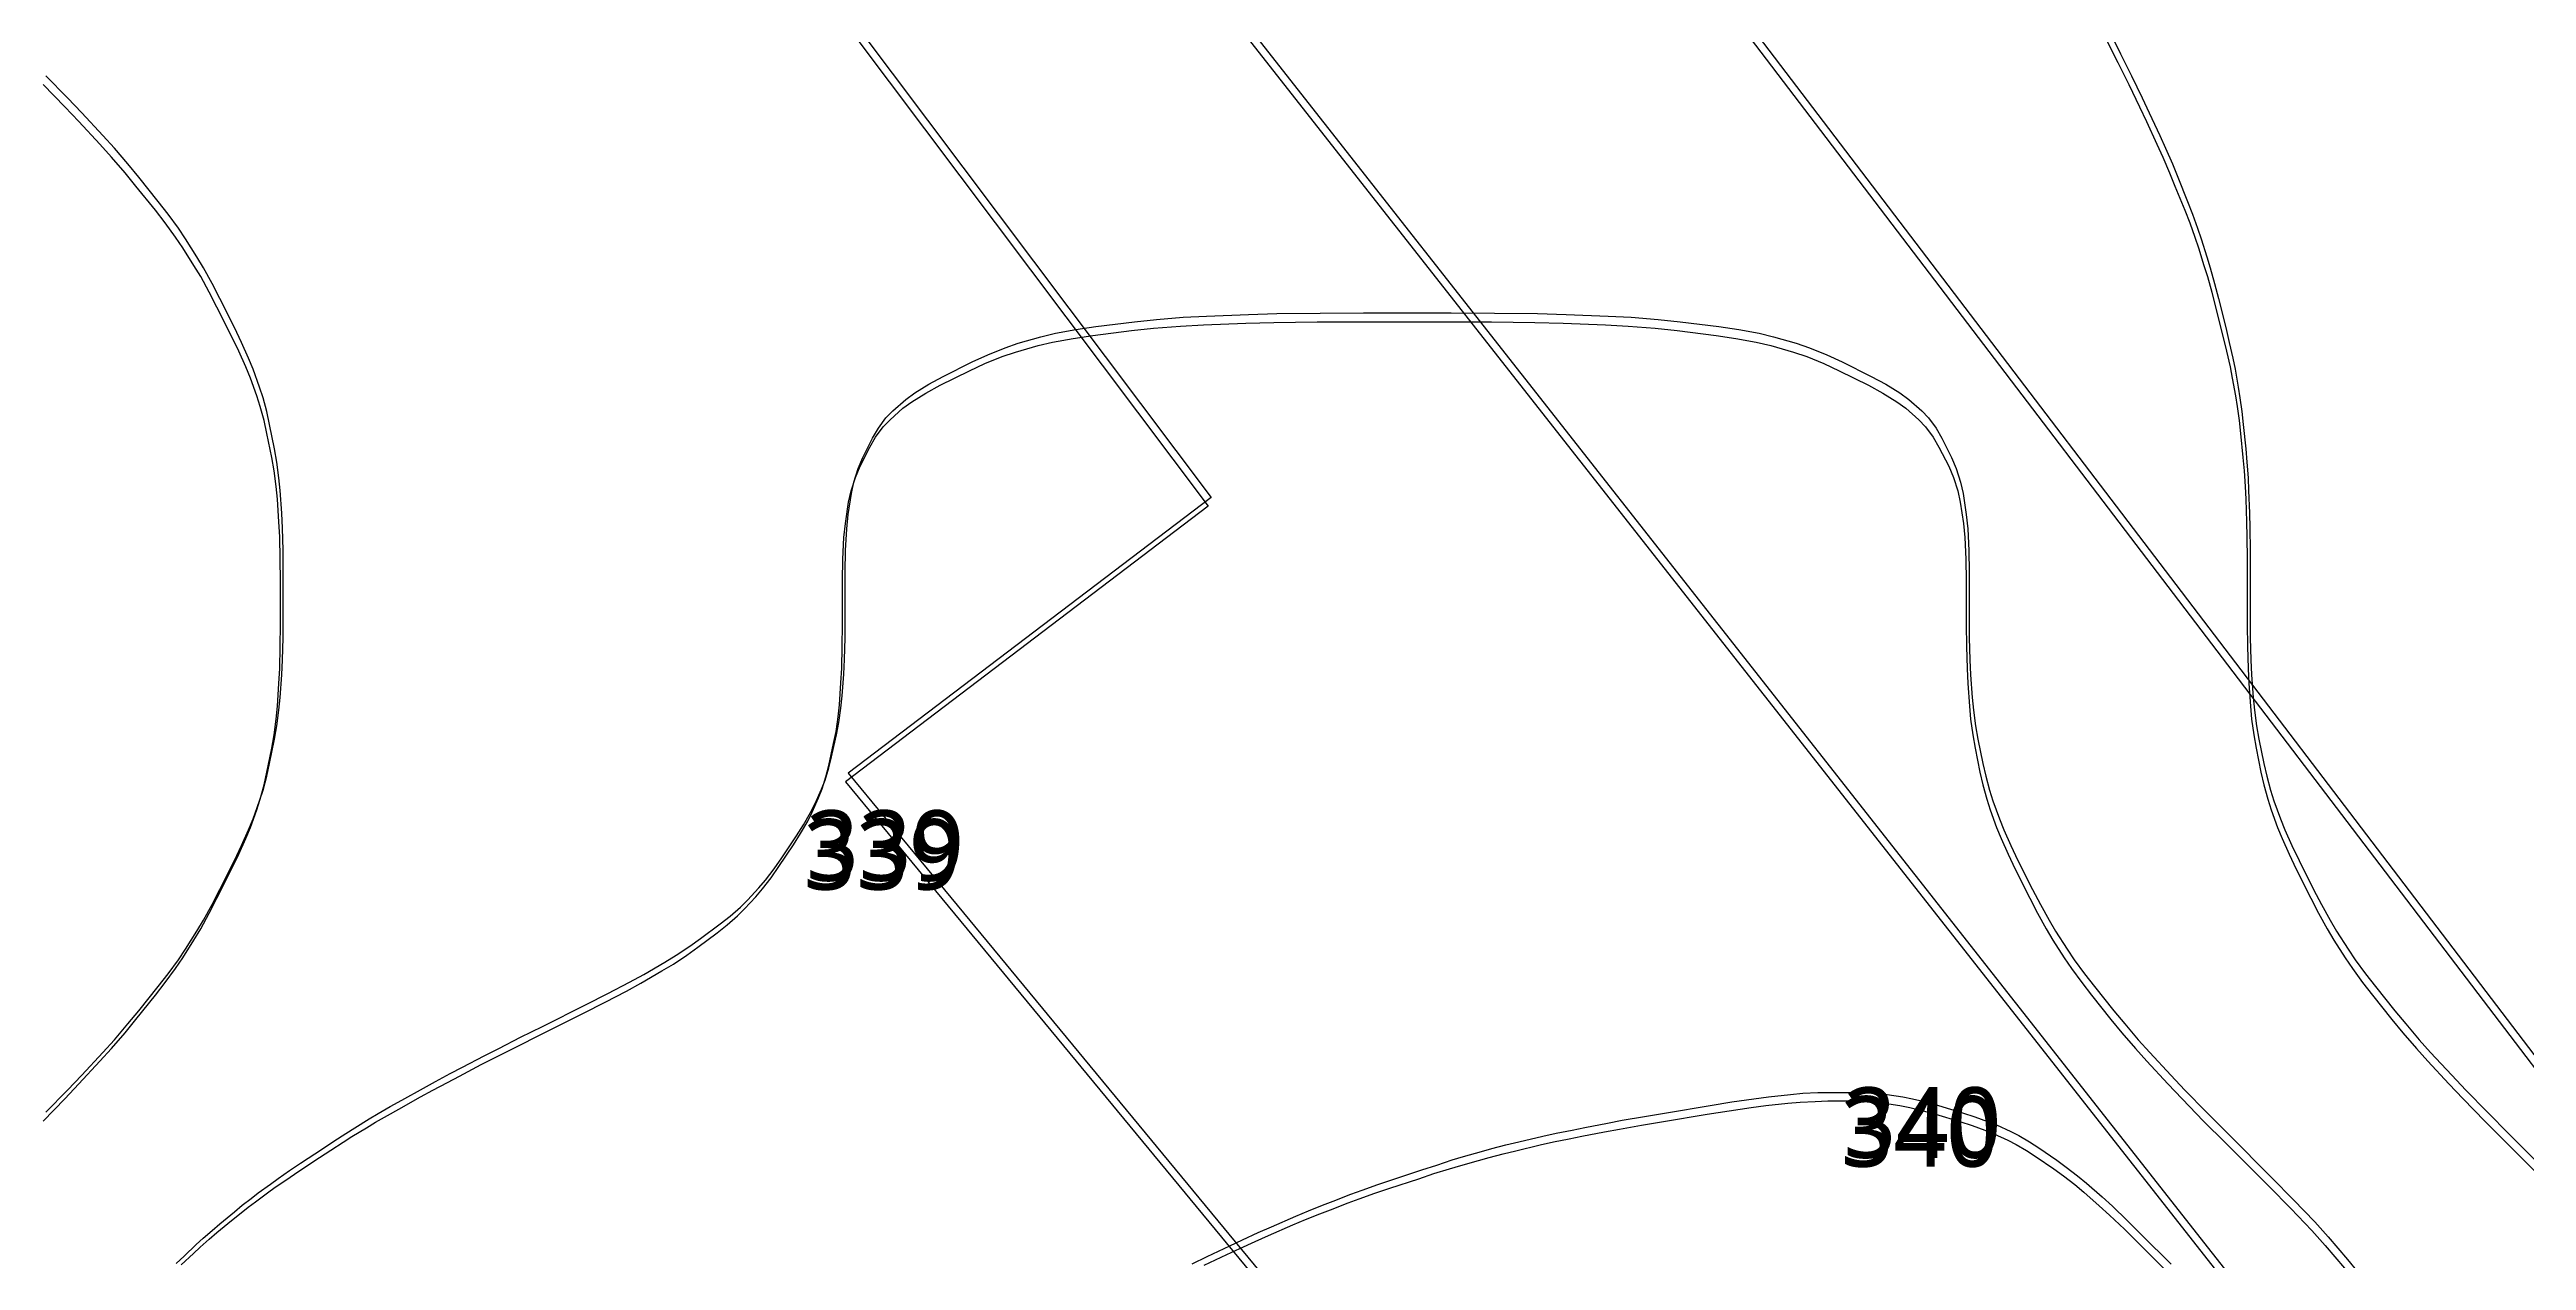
# Model space of a CAD drawing. Header units: metres. Extents: x -1097 to 1588, y -185 to 884.
# Drawn here: x 334.2 to 466.5, y 588.8 to 653.5 of the extents above; entities that cross this region are included whole.
import ezdxf

# ---------------------------------------------------------------- set-up
doc = ezdxf.new("R2010")
doc.units = ezdxf.units.M
for name, color, linetype in [('TERRENO', 188, 'Continuous'), ('VG', 7, 'Continuous'), ('VISTA LEJOS', 7, 'Continuous')]:
    doc.layers.add(name, color=color, linetype=linetype)

msp = doc.modelspace()

# ---------------------------------------------------------------- linework, layer by layer
at = {"layer": 'TERRENO'}
for points in [[(307.44, 769.54), (465.21, 568.8)], [(443.48, 655.1), (444.65, 652.77), (445.23, 651.6), (445.8, 650.42), (446.18, 649.62), (446.74, 648.41), (447.05, 647.73), (447.41, 646.89), (447.7, 646.18), (448.22, 644.89), (448.49, 644.21), (448.76, 643.46), (448.95, 642.89), (449.25, 641.94), (449.43, 641.35), (449.66, 640.51), (449.87, 639.71), (450.26, 638.16), (450.45, 637.36), (450.64, 636.53), (450.76, 635.93), (450.93, 634.98), (451.02, 634.41), (451.12, 633.67), (451.2, 632.98), (451.33, 631.69), (451.39, 630.98), (451.45, 630.14), (451.48, 629.46), (451.52, 628.25), (451.54, 627.45), (451.56, 626.27), (451.56, 625.1), (451.56, 622.77), (451.57, 621.6), (451.6, 620.42), (451.64, 619.62), (451.73, 618.41), (451.79, 617.73), (451.91, 616.89), (452.03, 616.18), (452.29, 614.89), (452.45, 614.21), (452.65, 613.46), (452.83, 612.89), (453.18, 611.94), (453.42, 611.35), (453.79, 610.51), (454.17, 609.71), (454.95, 608.16), (455.36, 607.36), (455.83, 606.53), (456.18, 605.93), (456.79, 604.98), (457.17, 604.41), (457.72, 603.66), (458.24, 602.98), (459.28, 601.69), (459.87, 600.98), (460.59, 600.14), (461.2, 599.46), (462.32, 598.25), (463.08, 597.45), (464.24, 596.27), (465.4, 595.1), (467.73, 592.77)], [(333.89, 596.27), (335.04, 597.45), (335.8, 598.25), (336.92, 599.46), (337.54, 600.14), (338.26, 600.98), (338.84, 601.69), (339.88, 602.98), (340.41, 603.66), (340.95, 604.41), (341.34, 604.98), (341.94, 605.93), (342.3, 606.53), (342.76, 607.36), (343.17, 608.16), (343.95, 609.71), (344.33, 610.51), (344.71, 611.35), (344.95, 611.94), (345.29, 612.89), (345.48, 613.46), (345.68, 614.21), (345.83, 614.89), (346.09, 616.18), (346.22, 616.89), (346.33, 617.73), (346.4, 618.41), (346.48, 619.62), (346.52, 620.42), (346.55, 621.6), (346.56, 622.77), (346.56, 625.1), (346.55, 626.27), (346.52, 627.45), (346.48, 628.25), (346.4, 629.46), (346.33, 630.14), (346.22, 630.98), (346.09, 631.69), (345.83, 632.98), (345.68, 633.67), (345.48, 634.41), (345.29, 634.98), (344.95, 635.93), (344.71, 636.53), (344.33, 637.36), (343.95, 638.16), (343.17, 639.71), (342.76, 640.51), (342.3, 641.35), (341.94, 641.94), (341.34, 642.89), (340.95, 643.46), (340.41, 644.21), (339.88, 644.89), (338.84, 646.18), (338.26, 646.89), (337.54, 647.73), (336.92, 648.41), (335.8, 649.62), (335.04, 650.42), (333.89, 651.6)], [(341.26, 588.59), (341.91, 589.2), (342.28, 589.54), (342.75, 589.96), (343.17, 590.31), (343.95, 590.96), (344.37, 591.3), (344.84, 591.67), (345.22, 591.96), (345.87, 592.43), (346.28, 592.73), (346.89, 593.15), (347.48, 593.55), (348.64, 594.32), (349.25, 594.72), (349.9, 595.14), (350.37, 595.44), (351.15, 595.91), (351.63, 596.2), (352.27, 596.57), (352.88, 596.91), (354.04, 597.56), (354.69, 597.91), (355.47, 598.33), (356.12, 598.67), (357.28, 599.28), (358.06, 599.68), (359.23, 600.27), (360.39, 600.85), (362.73, 602.02), (363.89, 602.61), (365.04, 603.21), (365.8, 603.63), (366.92, 604.28), (367.54, 604.65), (368.26, 605.13), (368.84, 605.55), (369.88, 606.32), (370.41, 606.74), (370.96, 607.22), (371.34, 607.59), (371.94, 608.24), (372.3, 608.66), (372.76, 609.26), (373.17, 609.85), (373.95, 611.02), (374.33, 611.62), (374.71, 612.27), (374.95, 612.75), (375.29, 613.52), (375.48, 614), (375.68, 614.65), (375.83, 615.25), (376.09, 616.42), (376.22, 617.07), (376.33, 617.84), (376.4, 618.49), (376.48, 619.66), (376.52, 620.44), (376.55, 621.6), (376.56, 622.77), (376.56, 625.1), (376.58, 626.26), (376.64, 627.42), (376.72, 628.17), (376.89, 629.3), (377.02, 629.91), (377.25, 630.63), (377.5, 631.22), (378.02, 632.25), (378.33, 632.78), (378.73, 633.33), (379.1, 633.71), (379.79, 634.32), (380.27, 634.67), (381.02, 635.13), (381.78, 635.55), (383.34, 636.32), (384.16, 636.71), (385.09, 637.08), (385.8, 637.32), (387.01, 637.67), (387.77, 637.85), (388.87, 638.05), (389.93, 638.21), (392, 638.47), (393.17, 638.59), (394.61, 638.71), (395.84, 638.77), (398.09, 638.86), (399.6, 638.9), (401.91, 638.93), (404.23, 638.94), (408.9, 638.94), (411.22, 638.93), (413.52, 638.9), (415.04, 638.86), (417.29, 638.77), (418.51, 638.71), (419.95, 638.59), (421.13, 638.47), (423.2, 638.21), (424.26, 638.05), (425.35, 637.85), (426.12, 637.67), (427.33, 637.32), (428.04, 637.08), (428.96, 636.71), (429.78, 636.32), (431.34, 635.55), (432.11, 635.13), (432.86, 634.67), (433.34, 634.32), (434.03, 633.71), (434.39, 633.33), (434.8, 632.78), (435.1, 632.25), (435.62, 631.22), (435.87, 630.63), (436.1, 629.91), (436.24, 629.3), (436.41, 628.17), (436.49, 627.42), (436.54, 626.26), (436.56, 625.1), (436.56, 622.77), (436.57, 621.6), (436.6, 620.42), (436.64, 619.62), (436.73, 618.41), (436.79, 617.73), (436.91, 616.89), (437.03, 616.18), (437.29, 614.89), (437.45, 614.21), (437.65, 613.46), (437.83, 612.89), (438.18, 611.94), (438.42, 611.35), (438.79, 610.51), (439.17, 609.71), (439.95, 608.16), (440.36, 607.36), (440.83, 606.53), (441.18, 605.93), (441.79, 604.98), (442.17, 604.41), (442.72, 603.66), (443.24, 602.98), (444.28, 601.69), (444.87, 600.98), (445.59, 600.14), (446.2, 599.46), (447.32, 598.25), (448.08, 597.45), (449.23, 596.27), (450.4, 595.1), (452.73, 592.77), (453.88, 591.6), (455, 590.42), (455.72, 589.62), (456.76, 588.41)], [(395.88, 588.57), (397.09, 589.14), (397.77, 589.46), (398.6, 589.84), (399.31, 590.15), (400.61, 590.72), (401.29, 591.01), (402.04, 591.31), (402.61, 591.53), (403.56, 591.9), (404.15, 592.11), (404.99, 592.41), (405.78, 592.68), (407.34, 593.19), (408.14, 593.46), (408.97, 593.72), (409.57, 593.9), (410.52, 594.17), (411.08, 594.33), (411.83, 594.52), (412.51, 594.68), (413.81, 594.99), (414.52, 595.15), (415.36, 595.32), (416.04, 595.46), (417.25, 595.69), (418.04, 595.84), (419.22, 596.04), (420.4, 596.24), (422.73, 596.63), (423.9, 596.82), (425.07, 596.99), (425.85, 597.09), (427.03, 597.22), (427.69, 597.28), (428.49, 597.32), (429.16, 597.34), (430.37, 597.34), (431, 597.32), (431.68, 597.28), (432.19, 597.22), (433.02, 597.09), (433.54, 596.99), (434.25, 596.82), (434.91, 596.63), (436.21, 596.24), (436.87, 596.03), (437.55, 595.78), (438.03, 595.59), (438.78, 595.24), (439.22, 595.02), (439.78, 594.69), (440.29, 594.36), (441.24, 593.71), (441.75, 593.34), (442.35, 592.88), (442.83, 592.48), (443.66, 591.75), (444.2, 591.25), (445, 590.49), (445.79, 589.71), (447.34, 588.16)]]:
    msp.add_lwpolyline(points, dxfattribs=at)
at = {"layer": 'VISTA LEJOS'}
for points in [[(269.21, 797.86), (396.09, 629.09)], [(269.36, 798.33), (396.24, 629.56)], [(307.59, 770.01), (465.36, 569.26)], [(524.41, 523.63), (409.11, 675.01)], [(524.56, 524.1), (409.26, 675.48)], [(443.48, 655.1), (444.65, 652.77), (445.23, 651.6), (445.8, 650.42), (446.18, 649.62), (446.74, 648.41), (447.05, 647.73), (447.41, 646.89), (447.7, 646.18), (448.22, 644.89), (448.49, 644.21), (448.76, 643.46), (448.95, 642.89), (449.25, 641.94), (449.43, 641.35), (449.66, 640.51), (449.87, 639.71), (450.26, 638.16), (450.45, 637.36), (450.64, 636.53), (450.76, 635.93), (450.93, 634.98), (451.02, 634.41), (451.12, 633.67), (451.2, 632.98), (451.33, 631.69), (451.39, 630.98), (451.45, 630.14), (451.48, 629.46), (451.52, 628.25), (451.54, 627.45), (451.56, 626.27), (451.56, 625.1), (451.56, 622.77), (451.57, 621.6), (451.6, 620.42), (451.64, 619.62), (451.73, 618.41), (451.79, 617.73), (451.91, 616.89), (452.03, 616.18), (452.29, 614.89), (452.45, 614.21), (452.65, 613.46), (452.83, 612.89), (453.18, 611.94), (453.42, 611.35), (453.79, 610.51), (454.17, 609.71), (454.95, 608.16), (455.36, 607.36), (455.83, 606.53), (456.18, 605.93), (456.79, 604.98), (457.17, 604.41), (457.72, 603.66), (458.24, 602.98), (459.28, 601.69), (459.87, 600.98), (460.59, 600.14), (461.2, 599.46), (462.32, 598.25), (463.08, 597.45), (464.24, 596.27), (465.4, 595.1), (467.73, 592.77)], [(443.63, 655.57), (444.8, 653.24), (445.38, 652.07), (445.95, 650.89), (446.33, 650.09), (446.89, 648.88), (447.2, 648.2), (447.56, 647.36), (447.85, 646.65), (448.37, 645.36), (448.64, 644.68), (448.91, 643.93), (449.1, 643.36), (449.4, 642.41), (449.58, 641.82), (449.81, 640.98), (450.02, 640.18), (450.41, 638.63), (450.6, 637.83), (450.79, 637), (450.91, 636.4), (451.08, 635.45), (451.17, 634.88), (451.27, 634.14), (451.35, 633.45), (451.48, 632.16), (451.54, 631.45), (451.6, 630.61), (451.63, 629.93), (451.68, 628.72), (451.69, 627.92), (451.71, 626.74), (451.71, 625.57), (451.71, 623.24), (451.72, 622.07), (451.75, 620.89), (451.79, 620.09), (451.88, 618.88), (451.94, 618.2), (452.06, 617.36), (452.18, 616.65), (452.44, 615.36), (452.6, 614.68), (452.8, 613.93), (452.98, 613.36), (453.33, 612.41), (453.57, 611.81), (453.94, 610.98), (454.33, 610.18), (455.1, 608.63), (455.52, 607.83), (455.98, 607), (456.33, 606.4), (456.94, 605.45), (457.32, 604.88), (457.87, 604.13), (458.4, 603.45), (459.43, 602.16), (460.02, 601.45), (460.74, 600.61), (461.35, 599.93), (462.48, 598.72), (463.23, 597.92), (464.39, 596.74), (465.55, 595.57), (467.88, 593.24)], [(334.04, 596.74), (335.19, 597.92), (335.95, 598.72), (337.07, 599.93), (337.69, 600.61), (338.41, 601.45), (338.99, 602.16), (340.03, 603.45), (340.56, 604.13), (341.11, 604.88), (341.49, 605.45), (342.09, 606.4), (342.45, 607), (342.91, 607.83), (343.32, 608.63), (344.1, 610.18), (344.48, 610.98), (344.86, 611.81), (345.1, 612.41), (345.44, 613.36), (345.63, 613.93), (345.83, 614.68), (345.98, 615.36), (346.24, 616.65), (346.37, 617.36), (346.48, 618.2), (346.55, 618.88), (346.64, 620.09), (346.67, 620.89), (346.7, 622.07), (346.71, 623.24), (346.71, 625.57), (346.7, 626.74), (346.67, 627.92), (346.64, 628.72), (346.55, 629.93), (346.48, 630.61), (346.37, 631.45), (346.24, 632.16), (345.98, 633.45), (345.83, 634.14), (345.63, 634.88), (345.44, 635.45), (345.1, 636.4), (344.86, 637), (344.48, 637.83), (344.1, 638.63), (343.32, 640.18), (342.91, 640.98), (342.45, 641.82), (342.09, 642.41), (341.49, 643.36), (341.11, 643.93), (340.56, 644.68), (340.03, 645.36), (338.99, 646.65), (338.41, 647.36), (337.69, 648.2), (337.07, 648.88), (335.95, 650.09), (335.19, 650.89), (334.04, 652.07)], [(333.89, 596.27), (335.04, 597.45), (335.8, 598.25), (336.92, 599.46), (337.54, 600.14), (338.26, 600.98), (338.84, 601.69), (339.88, 602.98), (340.41, 603.66), (340.95, 604.41), (341.34, 604.98), (341.94, 605.93), (342.3, 606.53), (342.76, 607.36), (343.17, 608.16), (343.95, 609.71), (344.33, 610.51), (344.71, 611.35), (344.95, 611.94), (345.29, 612.89), (345.48, 613.46), (345.68, 614.21), (345.83, 614.89), (346.09, 616.18), (346.22, 616.89), (346.33, 617.73), (346.4, 618.41), (346.48, 619.62), (346.52, 620.42), (346.55, 621.6), (346.56, 622.77), (346.56, 625.1), (346.55, 626.27), (346.52, 627.45), (346.48, 628.25), (346.4, 629.46), (346.33, 630.14), (346.22, 630.98), (346.09, 631.69), (345.83, 632.98), (345.68, 633.67), (345.48, 634.41), (345.29, 634.98), (344.95, 635.93), (344.71, 636.53), (344.33, 637.36), (343.95, 638.16), (343.17, 639.71), (342.76, 640.51), (342.3, 641.35), (341.94, 641.94), (341.34, 642.89), (340.95, 643.46), (340.41, 644.21), (339.88, 644.89), (338.84, 646.18), (338.26, 646.89), (337.54, 647.73), (336.92, 648.41), (335.8, 649.62), (335.04, 650.42), (333.89, 651.6)], [(340.99, 588.66), (341.41, 589.06), (342.06, 589.67), (342.43, 590.01), (342.91, 590.43), (343.32, 590.78), (344.1, 591.43), (344.52, 591.77), (344.99, 592.14), (345.37, 592.43), (346.02, 592.9), (346.43, 593.2), (347.04, 593.62), (347.63, 594.02), (348.8, 594.79), (349.4, 595.19), (350.05, 595.61), (350.52, 595.91), (351.3, 596.38), (351.78, 596.67), (352.42, 597.04), (353.03, 597.38), (354.2, 598.03), (354.84, 598.38), (355.62, 598.8), (356.27, 599.14), (357.44, 599.75), (358.21, 600.15), (359.38, 600.74), (360.55, 601.32), (362.88, 602.49), (364.04, 603.08), (365.19, 603.68), (365.95, 604.1), (367.07, 604.75), (367.69, 605.12), (368.41, 605.6), (368.99, 606.02), (370.03, 606.79), (370.56, 607.21), (371.11, 607.69), (371.49, 608.06), (372.09, 608.71), (372.45, 609.13), (372.91, 609.73), (373.32, 610.32), (374.1, 611.49), (374.49, 612.09), (374.86, 612.74), (375.1, 613.22), (375.45, 613.99), (375.63, 614.47), (375.83, 615.12), (375.98, 615.72), (376.24, 616.89), (376.37, 617.54), (376.48, 618.31), (376.55, 618.96), (376.64, 620.13), (376.67, 620.91), (376.7, 622.07), (376.71, 623.24), (376.71, 625.57), (376.73, 626.73), (376.79, 627.89), (376.87, 628.64), (377.04, 629.77), (377.17, 630.38), (377.4, 631.1), (377.65, 631.69), (378.17, 632.72), (378.48, 633.25), (378.88, 633.8), (379.25, 634.18), (379.94, 634.79), (380.42, 635.14), (381.17, 635.6), (381.93, 636.02), (383.49, 636.79), (384.32, 637.18), (385.24, 637.55), (385.95, 637.79), (387.16, 638.14), (387.93, 638.32), (389.02, 638.52), (390.08, 638.68), (392.15, 638.94), (393.32, 639.06), (394.76, 639.18), (395.99, 639.24), (398.24, 639.33), (399.75, 639.37), (402.06, 639.4), (404.38, 639.41), (409.05, 639.41), (411.37, 639.4), (413.67, 639.37), (415.19, 639.33), (417.44, 639.24), (418.67, 639.18), (420.11, 639.06), (421.28, 638.94), (423.35, 638.68), (424.41, 638.52), (425.5, 638.32), (426.27, 638.14), (427.48, 637.79), (428.19, 637.55), (429.11, 637.18), (429.94, 636.79), (431.49, 636.02), (432.26, 635.6), (433.01, 635.14), (433.49, 634.79), (434.18, 634.18), (434.54, 633.8), (434.95, 633.25), (435.25, 632.72), (435.77, 631.69), (436.02, 631.1), (436.25, 630.38), (436.39, 629.77), (436.56, 628.64), (436.64, 627.89), (436.69, 626.73), (436.71, 625.57), (436.71, 623.24), (436.72, 622.07), (436.75, 620.89), (436.79, 620.09), (436.88, 618.88), (436.94, 618.2), (437.06, 617.36), (437.18, 616.65), (437.44, 615.36), (437.6, 614.68), (437.8, 613.93), (437.98, 613.36), (438.33, 612.41), (438.57, 611.81), (438.94, 610.98), (439.32, 610.18), (440.1, 608.63), (440.52, 607.83), (440.98, 607), (441.33, 606.4), (441.94, 605.45), (442.32, 604.88), (442.87, 604.13), (443.4, 603.45), (444.43, 602.16), (445.02, 601.45), (445.74, 600.61), (446.35, 599.93), (447.48, 598.72), (448.23, 597.92), (449.39, 596.74), (450.55, 595.57), (452.88, 593.24), (454.03, 592.07), (455.16, 590.89), (455.88, 590.09), (456.91, 588.88), (457.46, 588.2)], [(341.26, 588.59), (341.91, 589.2), (342.28, 589.54), (342.75, 589.96), (343.17, 590.31), (343.95, 590.96), (344.37, 591.3), (344.84, 591.67), (345.22, 591.96), (345.87, 592.43), (346.28, 592.73), (346.89, 593.15), (347.48, 593.55), (348.64, 594.32), (349.25, 594.72), (349.9, 595.14), (350.37, 595.44), (351.15, 595.91), (351.63, 596.2), (352.27, 596.57), (352.88, 596.91), (354.04, 597.56), (354.69, 597.91), (355.47, 598.33), (356.12, 598.67), (357.28, 599.28), (358.06, 599.68), (359.23, 600.27), (360.39, 600.85), (362.73, 602.02), (363.89, 602.61), (365.04, 603.21), (365.8, 603.63), (366.92, 604.28), (367.54, 604.65), (368.26, 605.13), (368.84, 605.55), (369.88, 606.32), (370.41, 606.74), (370.96, 607.22), (371.34, 607.59), (371.94, 608.24), (372.3, 608.66), (372.76, 609.26), (373.17, 609.85), (373.95, 611.02), (374.33, 611.62), (374.71, 612.27), (374.95, 612.75), (375.29, 613.52), (375.48, 614), (375.68, 614.65), (375.83, 615.25), (376.09, 616.42), (376.22, 617.07), (376.33, 617.84), (376.4, 618.49), (376.48, 619.66), (376.52, 620.44), (376.55, 621.6), (376.56, 622.77), (376.56, 625.1), (376.58, 626.26), (376.64, 627.42), (376.72, 628.17), (376.89, 629.3), (377.02, 629.91), (377.25, 630.63), (377.5, 631.22), (378.02, 632.25), (378.33, 632.78), (378.73, 633.33), (379.1, 633.71), (379.79, 634.32), (380.27, 634.67), (381.02, 635.13), (381.78, 635.55), (383.34, 636.32), (384.16, 636.71), (385.09, 637.08), (385.8, 637.32), (387.01, 637.67), (387.77, 637.85), (388.87, 638.05), (389.93, 638.21), (392, 638.47), (393.17, 638.59), (394.61, 638.71), (395.84, 638.77), (398.09, 638.86), (399.6, 638.9), (401.91, 638.93), (404.23, 638.94), (408.9, 638.94), (411.22, 638.93), (413.52, 638.9), (415.04, 638.86), (417.29, 638.77), (418.51, 638.71), (419.95, 638.59), (421.13, 638.47), (423.2, 638.21), (424.26, 638.05), (425.35, 637.85), (426.12, 637.67), (427.33, 637.32), (428.04, 637.08), (428.96, 636.71), (429.78, 636.32), (431.34, 635.55), (432.11, 635.13), (432.86, 634.67), (433.34, 634.32), (434.03, 633.71), (434.39, 633.33), (434.8, 632.78), (435.1, 632.25), (435.62, 631.22), (435.87, 630.63), (436.1, 629.91), (436.24, 629.3), (436.41, 628.17), (436.49, 627.42), (436.54, 626.26), (436.56, 625.1), (436.56, 622.77), (436.57, 621.6), (436.6, 620.42), (436.64, 619.62), (436.73, 618.41), (436.79, 617.73), (436.91, 616.89), (437.03, 616.18), (437.29, 614.89), (437.45, 614.21), (437.65, 613.46), (437.83, 612.89), (438.18, 611.94), (438.42, 611.35), (438.79, 610.51), (439.17, 609.71), (439.95, 608.16), (440.36, 607.36), (440.83, 606.53), (441.18, 605.93), (441.79, 604.98), (442.17, 604.41), (442.72, 603.66), (443.24, 602.98), (444.28, 601.69), (444.87, 600.98), (445.59, 600.14), (446.2, 599.46), (447.32, 598.25), (448.08, 597.45), (449.23, 596.27), (450.4, 595.1), (452.73, 592.77), (453.88, 591.6), (455, 590.42), (455.72, 589.62), (456.76, 588.41)], [(396.24, 629.56), (376.87, 614.84)], [(396.09, 629.09), (376.72, 614.37)], [(376.72, 614.37), (453.97, 520.83)], [(376.87, 614.84), (454.12, 521.3)], [(395.23, 588.65), (396.03, 589.04), (397.24, 589.61), (397.92, 589.93), (398.75, 590.31), (399.46, 590.62), (400.76, 591.19), (401.44, 591.48), (402.19, 591.78), (402.76, 592), (403.71, 592.36), (404.3, 592.58), (405.14, 592.88), (405.94, 593.15), (407.49, 593.66), (408.29, 593.92), (409.12, 594.19), (409.72, 594.37), (410.67, 594.64), (411.23, 594.8), (411.98, 594.99), (412.67, 595.15), (413.96, 595.46), (414.67, 595.62), (415.51, 595.79), (416.19, 595.93), (417.4, 596.16), (418.19, 596.31), (419.38, 596.51), (420.55, 596.71), (422.88, 597.1), (424.05, 597.29), (425.22, 597.46), (426, 597.56), (427.18, 597.69), (427.84, 597.75), (428.64, 597.79), (429.31, 597.8), (430.52, 597.8), (431.15, 597.79), (431.83, 597.75), (432.34, 597.69), (433.17, 597.56), (433.69, 597.46), (434.4, 597.29), (435.07, 597.1), (436.36, 596.71), (437.02, 596.5), (437.7, 596.25), (438.18, 596.06), (438.93, 595.71), (439.37, 595.49), (439.93, 595.16), (440.44, 594.83), (441.39, 594.18), (441.9, 593.81), (442.5, 593.35), (442.98, 592.95), (443.81, 592.22), (444.36, 591.72), (445.15, 590.96), (445.94, 590.18), (447.49, 588.63)], [(395.88, 588.57), (397.09, 589.14), (397.77, 589.46), (398.6, 589.84), (399.31, 590.15), (400.61, 590.72), (401.29, 591.01), (402.04, 591.31), (402.61, 591.53), (403.56, 591.9), (404.15, 592.11), (404.99, 592.41), (405.78, 592.68), (407.34, 593.19), (408.14, 593.46), (408.97, 593.72), (409.57, 593.9), (410.52, 594.17), (411.08, 594.33), (411.83, 594.52), (412.51, 594.68), (413.81, 594.99), (414.52, 595.15), (415.36, 595.32), (416.04, 595.46), (417.25, 595.69), (418.04, 595.84), (419.22, 596.04), (420.4, 596.24), (422.73, 596.63), (423.9, 596.82), (425.07, 596.99), (425.85, 597.09), (427.03, 597.22), (427.69, 597.28), (428.49, 597.32), (429.16, 597.34), (430.37, 597.34), (431, 597.32), (431.68, 597.28), (432.19, 597.22), (433.02, 597.09), (433.54, 596.99), (434.25, 596.82), (434.91, 596.63), (436.21, 596.24), (436.87, 596.03), (437.55, 595.78), (438.03, 595.59), (438.78, 595.24), (439.22, 595.02), (439.78, 594.69), (440.29, 594.36), (441.24, 593.71), (441.75, 593.34), (442.35, 592.88), (442.83, 592.48), (443.66, 591.75), (444.2, 591.25), (445, 590.49), (445.79, 589.71), (447.34, 588.16)]]:
    msp.add_lwpolyline(points, dxfattribs=at)

# ---------------------------------------------------------------- texts
at = {"layer": 'VG', "char_height": 0.2, "attachment_point": 1}
for s, insert in [('\\fOpen Sans|i0|b0;\\H3.77032;339', (374.48, 612.39)), ('\\fOpen Sans|i0|b0;\\H3.77032;340', (429.86, 597.6))]:
    msp.add_mtext(s, dxfattribs=dict(at, insert=insert))
at = {"layer": 'VISTA LEJOS', "char_height": 0.2, "attachment_point": 1}
for s, insert in [('\\fOpen Sans|i0|b0;\\H3.77032;339', (374.48, 612.39)), ('\\fOpen Sans|i0|b0;\\H3.77032;339', (374.63, 612.86)), ('\\fOpen Sans|i0|b0;\\H3.77032;340', (430.01, 598.07)), ('\\fOpen Sans|i0|b0;\\H3.77032;340', (429.86, 597.6))]:
    msp.add_mtext(s, dxfattribs=dict(at, insert=insert))

doc.saveas('drawing.dxf')
